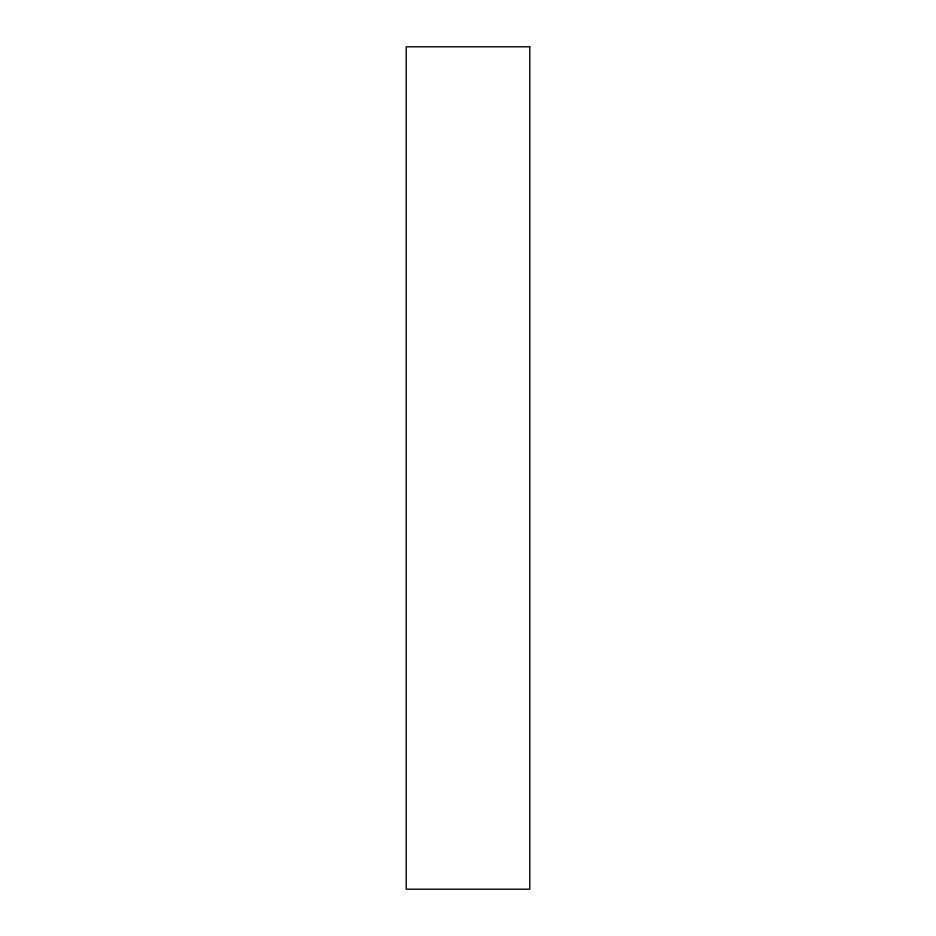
<?xml version="1.0" encoding="UTF-8"?>
<svg xmlns="http://www.w3.org/2000/svg" width="936" height="936" viewBox="0 0 936 936"><rect width="100%" height="100%" fill="white"/><g stroke="black" fill="none" stroke-linecap="round" stroke-linejoin="round"><path stroke-width="1.4" d="M529.776 46.8L406.224 46.8L406.224 889.2L529.776 889.2L529.776 46.8"/></g></svg>
